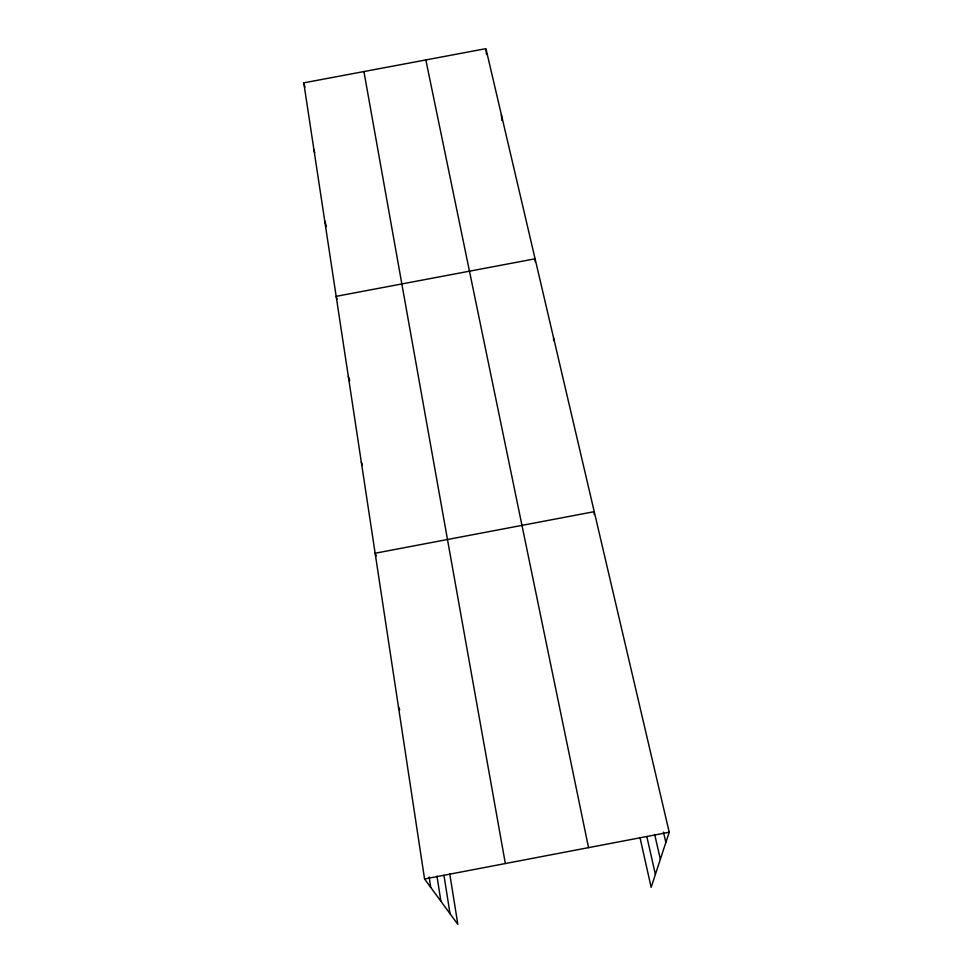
<?xml version="1.0" encoding="UTF-8"?>
<svg xmlns="http://www.w3.org/2000/svg" width="973" height="973" viewBox="0 0 973 973"><rect width="100%" height="100%" fill="white"/><g stroke="black" fill="none" stroke-linecap="round" stroke-linejoin="round"><path stroke-width="1.46" d="M594.175 514.583L594.235 511.664L375.14 553.236L376.186 555.948M449.757 873.863L457.833 924.35L424.556 878.984L303.783 82.851L485.928 48.65L669.217 832.219L651.144 887.364L639.979 837.51M424.556 878.984L669.217 832.219M398.48 707.103L399.721 709.706M361.299 461.993L362.297 464.851M348.334 376.527L349.696 380.698M337.047 299.173L336.171 296.339L535.077 258.806L535.247 261.761M324.727 220.932L326.417 226.636M313.951 149.891L314.766 152.737M303.783 82.851L304.95 87.096M663.464 832.146L665.86 842.46M654.659 834.433L660.351 859.281M646.814 836.512L655.388 874.411M425.846 59.937L588.531 847.641M363.926 71.564L505.34 863.538M443.956 875.286L450.025 913.708M436.962 876.041L440.891 901.241M429.129 876.941L430.735 887.4M486.062 50.11L486.464 54.488M501.363 114.644L501.849 120.543M553.552 337.74L553.661 340.672"/></g></svg>
